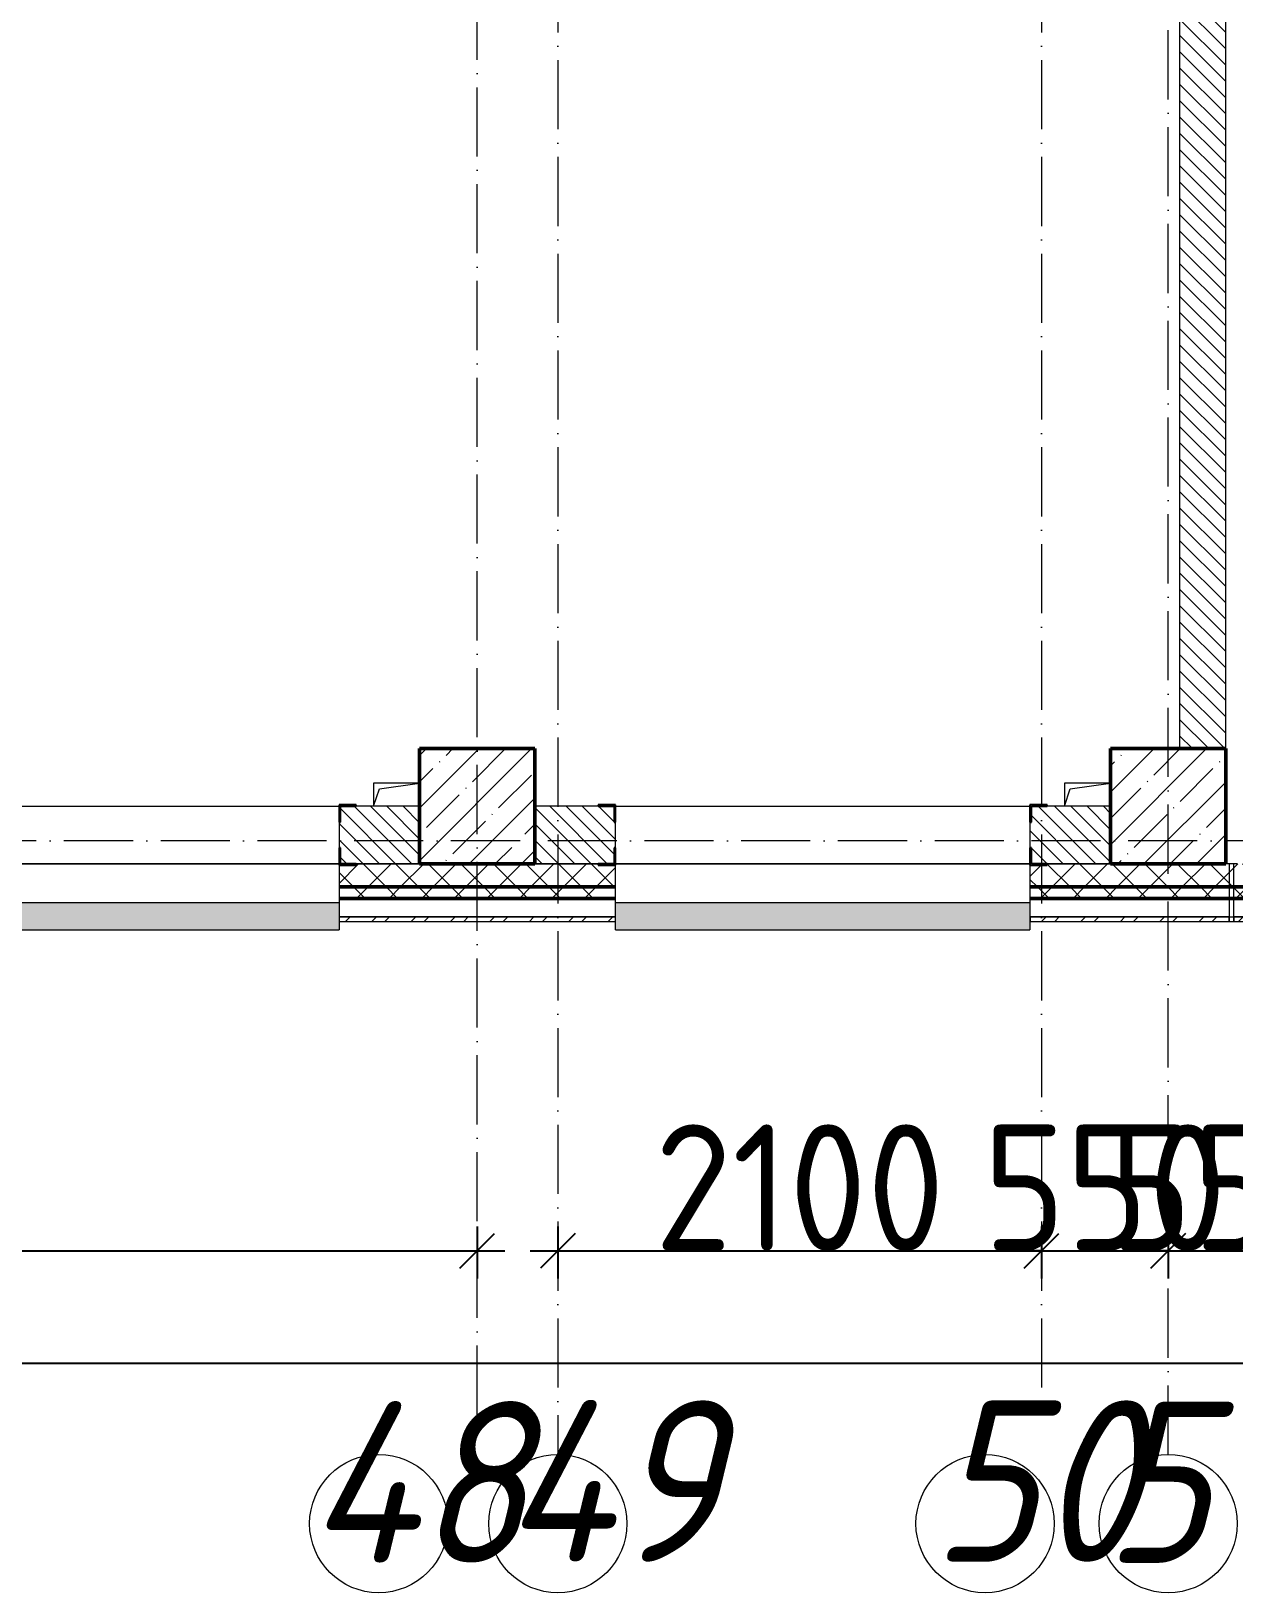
# Model space of a CAD drawing. Header units: millimetres. Extents: x -12989 to 629078, y -109036 to 555275.
# Drawn here: x 590173 to 595395, y -95598 to -88821 of the extents above; entities that cross this region are included whole.
import ezdxf

# ---------------------------------------------------------------- set-up
doc = ezdxf.new("R2010")
doc.units = ezdxf.units.MM
doc.linetypes.add('50_200_ШТРИХ_1Т_ш5_п1_п1_', pattern=[700, 500, -100, 0, -100])
for name, color, linetype, lineweight in [('A-____-____-DIMS', 7, 'Continuous', 9), ('A-GENM-____-MCUT', 7, 'Continuous', 25), ('A-GENM-____-OTLN', 7, 'Continuous', 9), ('A-GENM-____-OTLN-1', 7, 'Continuous', 25), ('A-GLAZ-____-OTLN', 7, 'Continuous', 9), ('A-WALL-____-MCUT-2', 7, 'Continuous', 50), ('A-WALL-____-MCUT-3', 7, 'Continuous', 9), ('A-WALL-____-OTLN', 7, 'Continuous', 9), ('A-WALL-____-PATT-1', 7, 'Continuous', 9), ('A-WALL-FNSH-MCUT-1', 7, 'Continuous', 9), ('S-COLS-____-MCUT', 7, 'Continuous', 50), ('S-COLS-____-OTLN', 7, 'Continuous', 9), ('S-GRID-____-IDEN', 7, 'Continuous', 9), ('S-GRID-____-OTLN-1', 7, '50_200_ШТРИХ_1Т_ш5_п1_п1_', 9)]:
    doc.layers.add(name, color=color, linetype=linetype, lineweight=lineweight)
doc.layers.add('A-GLAZ-____-OTLN-1', color=7, linetype='Continuous', lineweight=9, true_color=0xc0c0c0)
doc.styles.add('ISOCPEUR_I', font='isocpeui.ttf', dxfattribs={"width": 0.9, "height": 2.5})
doc.styles.add('ISOCPEUR_I_9', font='isocpeui.ttf', dxfattribs={"width": 0.9, "height": 250})
doc.styles.add('СПДС', font='isocpeur.ttf', dxfattribs={"width": 0.9})
doc.dimstyles.new('ISO-2_5_0_9К_БОЛЬШОЙ_ОСИ', dxfattribs={"dimscale": 304.8, "dimtxt": 248.995294, "dimasz": 0.492126, "dimexe": 0.393701, "dimexo": 0, "dimgap": 0, "dimtad": 1, "dimdec": 0, "dimzin": 0, "dimdsep": 46, "dimtxsty": 'ISOCPEUR_I_9', "dimblk1": 'OBLIQUE', "dimblk2": 'OBLIQUE', "dimsah": 1, "dimcen": 0.09, "dimdle": 0.393701, "dimazin": 0, "dimtfac": 1, "dimtdec": 4, "dimtix": 1, "dimtmove": 0, "dimatfit": 3, "dimfxl": 1, "dimtvp": 1, "dimtolj": 1, "dimtzin": 0, "dimarcsym": 2})
pattern_1 = [(135, (523510.01, -90515.614), (-35.35534, -35.35534), [])]
pattern_2 = [(45, (523510.01, -90515.61), (-70.71068, 70.71068), []), (135, (523510.01, -90515.61), (-70.71068, -70.71068), [])]
pattern_3 = [(45, (523510.01, -90515.61), (-85.53659, 85.53659), []), (45, (523567.03, -90515.61), (-85.53659, 85.53659), [])]

# ---------------------------------------------------------------- blocks, each defined once
blk = doc.blocks.new('BSC_Колонна _Прямоугольная - 500х500-V58-АР1_План отверстий 3 этажа в осях 1-64_А-ГГ')
at = {"layer": 'S-COLS-____-OTLN'}
h = blk.add_hatch(dxfattribs=at)
h.set_pattern_fill('FP_95', color=256, style=0, pattern_type=2)
h.set_pattern_definition([(45, (-71600, 1668.96), (-114.04925, 114.04925), []), (45, (-71485.95, 1668.96), (-114.04925, 114.04925), [201.613, -40.323, 3.353, -36.97])])
h.paths.add_polyline_path([(-250, -250), (250, -250), (250, 250), (-250, 250)], flags=0)
at = {"layer": 'S-COLS-____-MCUT'}
for p, q in [((250, 250), (-250, 250)), ((-250, 250), (-250, -250)), ((250, -250), (250, 250)), ((-250, -250), (250, -250))]:
    blk.add_line(p, q, dxfattribs=at)
blk = doc.blocks.new('BSC_Колонна _Прямоугольная - 500х500-V60-АР1_План отверстий 3 этажа в осях 1-64_А-ГГ')
at = {"layer": 'S-COLS-____-OTLN'}
h = blk.add_hatch(dxfattribs=at)
h.set_pattern_fill('FP_97', color=256, style=0, pattern_type=2)
h.set_pattern_definition([(45, (-68600, 1668.96), (-114.04925, 114.04925), []), (45, (-68485.95, 1668.96), (-114.04925, 114.04925), [201.613, -40.323, 3.353, -36.97])])
h.paths.add_polyline_path([(-250, -250), (250, -250), (250, 250), (-250, 250)], flags=0)
at = {"layer": 'S-COLS-____-MCUT'}
for p, q in [((250, 250), (-250, 250)), ((-250, 250), (-250, -250)), ((250, -250), (250, 250)), ((-250, -250), (250, -250))]:
    blk.add_line(p, q, dxfattribs=at)
blk = doc.blocks.new('Фахверк_СКБ_Уголок - 250_2700-27497298-АР1_План отверстий 3 этажа в осях 1-64_А-ГГ')
at = {"layer": 'A-GENM-____-MCUT'}
for p, q in [((200, 181), (125, 181)), ((125, 181), (125, 106)), ((131, 106), (131, 175)), ((131, 175), (200, 175)), ((200, 175), (200, 181)), ((125, 106), (131, 106)), ((131, -6), (125, -6)), ((125, -6), (125, -81)), ((131, -75), (131, -6)), ((125, -81), (200, -81)), ((200, -75), (131, -75)), ((200, -81), (200, -75))]:
    blk.add_line(p, q, dxfattribs=at)
blk = doc.blocks.new('AR_Отверстие прямоугольное _в плите_ - AR_Отверстие прямоугольное _в плите_-V177-АР1_План отверстий 3 этажа в осях 1-64_А-ГГ')
at = {"layer": 'A-GENM-____-OTLN'}
for p, q in [((100, 50), (-100, 50)), ((-100, 50), (-100, -50)), ((-100, -50), (-75, 25)), ((-75, 25), (100, 50))]:
    blk.add_line(p, q, dxfattribs=at)
blk = doc.blocks.new('Отлив_СКБ - Отлив витража_120_НВФ-31885687-АР1_План отверстий 3 этажа в осях 1-64_А-ГГ')
at = {"layer": 'A-GLAZ-____-OTLN-1'}
for points in [[(0, 0), (0, -2), (1800, -2), (1800, 0), (534.2, 0)], [(0, -2), (0, -120), (1800, -120), (1800, -2), (534.2, -2)]]:
    blk.add_hatch(color=256, dxfattribs=at).paths.add_polyline_path(points, flags=0)
at = {"layer": 'A-GLAZ-____-OTLN'}
for p, q in [((0, 0), (1800, 0)), ((1800, -2), (0, -2)), ((0, -120), (0, -83)), ((0, -120), (1800, -120)), ((1800, -83), (1800, -120))]:
    blk.add_line(p, q, dxfattribs=at)
blk = doc.blocks.new('Отлив_СКБ - Отлив витража_120_НВФ-V214-АР1_План отверстий 3 этажа в осях 1-64_А-ГГ')
at = {"layer": 'A-GLAZ-____-OTLN-1'}
for points in [[(0, -2), (1800, -2), (1800, 0), (0, 0)], [(730.8, -120), (1800, -120), (1800, -2), (0, -2), (0, -120)]]:
    blk.add_hatch(color=256, dxfattribs=at).paths.add_polyline_path(points, flags=0)
at = {"layer": 'A-GLAZ-____-OTLN'}
for p, q in [((0, 0), (1800, 0)), ((1800, -2), (0, -2)), ((1800, -63), (1800, -120)), ((0, -120), (0, -83)), ((0, -120), (1800, -120))]:
    blk.add_line(p, q, dxfattribs=at)
blk = doc.blocks.new('Стены 8 - Стены 4-31196234-АР1_План отверстий 3 этажа в осях 1-64_А-ГГ')
at = {"layer": 'A-WALL-____-MCUT-3'}
for p, q in [((-1798.5, 41030.2), (-1798.5, 41010.2)), ((-1548.5, 41030.2), (-1798.5, 41030.2)), ((-1798.5, 41010.2), (-1548.5, 41010.2)), ((-1548.5, 41010.2), (-1548.5, 41030.2))]:
    blk.add_line(p, q, dxfattribs=at)
blk = doc.blocks.new('Ось сетки - Круг_Ø6_00__ISO-2_5_0_9K_-25732049-АР1_План отверстий 3 этажа в осях 1-64_А-ГГ')
at = {"layer": 'S-GRID-____-IDEN'}
blk.add_circle((0, 0), 3, dxfattribs=at)
blk = doc.blocks.new('_Oblique')
at = {"color": 0, "linetype": 'ByBlock', "lineweight": -2}
blk.add_line((-0.5, -0.5), (0.5, 0.5), dxfattribs=at)
blk = doc.blocks.new('*D2924')
at = {"layer": 'A-____-____-DIMS', "color": 0, "lineweight": -2, "transparency": 16777216}
for p, q in [((346370.7, -90355.9), (346370.7, -90582)), ((352370.7, -90355.9), (352370.7, -90582)), ((346250.7, -90462), (352490.7, -90462))]:
    blk.add_line(p, q, dxfattribs=at)
at = {"layer": 'Defpoints', "color": 0, "transparency": 16777216}
for p in [(346370.7, -90355.9), (352370.7, -90355.9), (352370.7, -90462)]:
    blk.add_point(p, dxfattribs=at)
at = {"layer": 'A-____-____-DIMS', "color": 0, "lineweight": -2, "transparency": 16777216, "xscale": 150, "yscale": 150, "zscale": 150, "rotation": 180}
blk.add_blockref('_Oblique', (346370.7, -90462), dxfattribs=at)
at = {"layer": 'A-____-____-DIMS', "color": 0, "lineweight": -2, "transparency": 16777216, "xscale": 150, "yscale": 150, "zscale": 150}
blk.add_blockref('_Oblique', (352370.7, -90462), dxfattribs=at)
at = {"layer": 'A-____-____-DIMS', "color": 0, "transparency": 16777216, "insert": (349370.7, -90187.7), "char_height": 548.64, "attachment_point": 5, "style": 'СПДС'}
blk.add_mtext('\\A1;6000', dxfattribs=at)
blk = doc.blocks.new('*D2925')
at = {"layer": 'A-____-____-DIMS', "color": 0, "lineweight": -2, "transparency": 16777216}
for p, q in [((352720.7, -90355.9), (352720.7, -90582)), ((354820.7, -90355.9), (354820.7, -90582)), ((352600.7, -90462), (354940.7, -90462))]:
    blk.add_line(p, q, dxfattribs=at)
at = {"layer": 'Defpoints', "color": 0, "transparency": 16777216}
for p in [(352720.7, -90355.9), (354820.7, -90355.9), (354820.7, -90462)]:
    blk.add_point(p, dxfattribs=at)
at = {"layer": 'A-____-____-DIMS', "color": 0, "lineweight": -2, "transparency": 16777216, "xscale": 150, "yscale": 150, "zscale": 150, "rotation": 180}
blk.add_blockref('_Oblique', (352720.7, -90462), dxfattribs=at)
at = {"layer": 'A-____-____-DIMS', "color": 0, "lineweight": -2, "transparency": 16777216, "xscale": 150, "yscale": 150, "zscale": 150}
blk.add_blockref('_Oblique', (354820.7, -90462), dxfattribs=at)
at = {"layer": 'A-____-____-DIMS', "color": 0, "transparency": 16777216, "insert": (353770.7, -90187.7), "char_height": 548.64, "attachment_point": 5, "style": 'СПДС'}
blk.add_mtext('\\A1;2100', dxfattribs=at)
blk = doc.blocks.new('*D2926')
at = {"layer": 'A-____-____-DIMS', "color": 0, "lineweight": -2, "transparency": 16777216}
for p, q in [((354820.7, -90355.9), (354820.7, -90582)), ((355370.7, -90355.9), (355370.7, -90582)), ((354820.7, -90462), (354670.7, -90462)), ((354820.7, -90462), (355370.7, -90462)), ((355370.7, -90462), (355520.7, -90462))]:
    blk.add_line(p, q, dxfattribs=at)
at = {"layer": 'Defpoints', "color": 0, "transparency": 16777216}
for p in [(354820.7, -90355.9), (355370.7, -90355.9), (355370.7, -90462)]:
    blk.add_point(p, dxfattribs=at)
at = {"layer": 'A-____-____-DIMS', "color": 0, "lineweight": -2, "transparency": 16777216, "xscale": 150, "yscale": 150, "zscale": 150}
blk.add_blockref('_Oblique', (354820.7, -90462), dxfattribs=at)
at = {"layer": 'A-____-____-DIMS', "color": 0, "lineweight": -2, "transparency": 16777216, "xscale": 150, "yscale": 150, "zscale": 150, "rotation": 180}
blk.add_blockref('_Oblique', (355370.7, -90462), dxfattribs=at)
at = {"layer": 'A-____-____-DIMS', "color": 0, "transparency": 16777216, "insert": (355095.7, -90187.7), "char_height": 548.64, "attachment_point": 5, "style": 'СПДС'}
blk.add_mtext('\\A1;550', dxfattribs=at)
blk = doc.blocks.new('*D2927')
at = {"layer": 'A-____-____-DIMS', "color": 0, "lineweight": -2, "transparency": 16777216}
for p, q in [((355370.7, -90355.9), (355370.7, -90582)), ((355920.7, -90355.9), (355920.7, -90582)), ((355370.7, -90462), (355220.7, -90462)), ((355370.7, -90462), (355920.7, -90462)), ((355920.7, -90462), (356070.7, -90462))]:
    blk.add_line(p, q, dxfattribs=at)
at = {"layer": 'Defpoints', "color": 0, "transparency": 16777216}
for p in [(355370.7, -90355.9), (355920.7, -90355.9), (355920.7, -90462)]:
    blk.add_point(p, dxfattribs=at)
at = {"layer": 'A-____-____-DIMS', "color": 0, "lineweight": -2, "transparency": 16777216, "xscale": 150, "yscale": 150, "zscale": 150}
blk.add_blockref('_Oblique', (355370.7, -90462), dxfattribs=at)
at = {"layer": 'A-____-____-DIMS', "color": 0, "lineweight": -2, "transparency": 16777216, "xscale": 150, "yscale": 150, "zscale": 150, "rotation": 180}
blk.add_blockref('_Oblique', (355920.7, -90462), dxfattribs=at)
at = {"layer": 'A-____-____-DIMS', "color": 0, "transparency": 16777216, "insert": (355645.7, -90187.7), "char_height": 548.64, "attachment_point": 5, "style": 'СПДС'}
blk.add_mtext('\\A1;550', dxfattribs=at)
blk = doc.blocks.new('*D2935')
at = {"layer": 'A-____-____-DIMS', "color": 0, "lineweight": -2, "transparency": 16777216}
for p, q in [((281420.7, -90844.1), (281420.7, -91070.2)), ((384920.7, -90844.1), (384920.7, -91070.2)), ((281300.7, -90950.2), (385040.7, -90950.2))]:
    blk.add_line(p, q, dxfattribs=at)
at = {"layer": 'Defpoints', "color": 0, "transparency": 16777216}
for p in [(281420.7, -90844.1), (384920.7, -90844.1), (384920.7, -90950.2)]:
    blk.add_point(p, dxfattribs=at)
at = {"layer": 'A-____-____-DIMS', "color": 0, "lineweight": -2, "transparency": 16777216, "xscale": 150, "yscale": 150, "zscale": 150, "rotation": 180}
blk.add_blockref('_Oblique', (281420.7, -90950.2), dxfattribs=at)
at = {"layer": 'A-____-____-DIMS', "color": 0, "lineweight": -2, "transparency": 16777216, "xscale": 150, "yscale": 150, "zscale": 150}
blk.add_blockref('_Oblique', (384920.7, -90950.2), dxfattribs=at)
at = {"layer": 'A-____-____-DIMS', "color": 0, "transparency": 16777216, "insert": (333170.7, -90675.9), "char_height": 548.64, "attachment_point": 5, "style": 'СПДС'}
blk.add_mtext('\\A1;103500', dxfattribs=at)
blk = doc.blocks.new('3эт')
at = {"layer": 'S-GRID-____-OTLN-1', "color": 251, "ltscale": 0.6, "true_color": 0x636466}
for p, q in [((352720.7, -36982.5), (352720.7, -91346.1)), ((354820.7, -36982.5), (354820.7, -91173.5)), ((352370.7, -91173.5), (352370.7, -76712.9)), ((355370.7, -91346.1), (355370.7, -76712.9)), ((387845.1, -88682.4), (279101.9, -88682.4))]:
    blk.add_line(p, q, dxfattribs=at)
at = {"layer": 'S-GRID-____-IDEN', "char_height": 700, "attachment_point": 1, "style": 'ISOCPEUR_I'}
for s, insert, width in [('48', (351631.8, -91116.3), 425.696), ('49', (352480.1, -91111.1), 425.696), ('50', (354344, -91111.1), 404.05), ('51', (355092.4, -91116.3), 346.329)]:
    blk.add_mtext(s, dxfattribs=dict(at, insert=insert, width=width))
at = {"layer": 'A-____-____-DIMS'}
for base, p1, p2, override, picture, middle in [((352370.7, -90462), (346370.7, -90355.9), (352370.7, -90355.9), {"dimtxt": 1.8, "dimpost": '<>', "dimtxsty": 'СПДС', "dimfxl": 6000}, '*D2924', (349370.7, -90187.7)), ((354820.7, -90462), (352720.7, -90355.9), (354820.7, -90355.9), {"dimtxt": 1.8, "dimpost": '<>', "dimtxsty": 'СПДС', "dimfxl": 2100}, '*D2925', (353770.7, -90187.7)), ((355370.7, -90462), (354820.7, -90355.9), (355370.7, -90355.9), {"dimtxt": 1.8, "dimpost": '<>', "dimtxsty": 'СПДС', "dimfxl": 550}, '*D2926', (355095.7, -90187.7)), ((355920.7, -90462), (355370.7, -90355.9), (355920.7, -90355.9), {"dimtxt": 1.8, "dimpost": '<>', "dimtxsty": 'СПДС', "dimfxl": 550}, '*D2927', (355645.7, -90187.7)), ((384920.7, -90950.2), (281420.7, -90844.1), (384920.7, -90844.1), {"dimtxt": 1.8, "dimpost": '<>', "dimtxsty": 'СПДС', "dimfxl": 103500}, '*D2935', (333170.7, -90675.9))]:
    dim = blk.add_linear_dim(base=base, p1=p1, p2=p2, dimstyle='ISO-2_5_0_9К_БОЛЬШОЙ_ОСИ', override=override, dxfattribs=at)
    dim.commit()
    dim.dimension.update_dxf_attribs({"geometry": picture, "text_midpoint": middle})

msp = doc.modelspace()

# ---------------------------------------------------------------- hatches: boundary and pattern name
at = {"layer": 'A-WALL-____-PATT-1'}
h = msp.add_hatch(dxfattribs=at)
h.set_pattern_fill('FP_6', color=256, style=0, pattern_type=2)
h.set_pattern_definition(pattern_1)
h.paths.add_polyline_path([(595360.0077, -91934.5723), (595360.0077, -84934.5723), (595160.0077, -84934.5723), (595160.0077, -91934.5723)], flags=0)
h = msp.add_hatch(dxfattribs=at)
h.set_pattern_fill('FP_6', color=256, style=0, pattern_type=2)
h.set_pattern_definition(pattern_1)
h.paths.add_polyline_path([(591543.7058, -92434.5723), (591860.0077, -92434.5723), (591860.0077, -92184.5723), (591516.0077, -92184.5723), (591516.0077, -92253.5723), (591510.0077, -92253.5723), (591510.0077, -92365.5723), (591516.0077, -92365.5723), (591516.0077, -92434.5723)], flags=0)
h.paths.add_polyline_path([(589710.0077, -92434.5723), (589710.0077, -92184.5723), (588516.0077, -92184.5723), (588516.0077, -92253.5723), (588510.0077, -92253.5723), (588510.0077, -92365.5723), (588516.0077, -92365.5723), (588516.0077, -92434.5723), (588766.0077, -92434.5723)], flags=0)
h.paths.add_polyline_path([(586635.0077, -92434.5723), (586704.0077, -92434.5723), (586704.0077, -92365.5723), (586710.0077, -92365.5723), (586710.0077, -92253.5723), (586704.0077, -92253.5723), (586704.0077, -92184.5723), (586360.0077, -92184.5723), (586360.0077, -92434.5723)], flags=0)
h = msp.add_hatch(dxfattribs=at)
h.set_pattern_fill('FP_6', color=256, style=0, pattern_type=2)
h.set_pattern_definition(pattern_1)
h.paths.add_polyline_path([(594516.0077, -92434.5723), (594860.0077, -92434.5723), (594860.0077, -92184.5723), (594516.0077, -92184.5723), (594516.0077, -92253.5723), (594510.0077, -92253.5723), (594510.0077, -92365.5723), (594516.0077, -92365.5723), (594516.0077, -92430.2866)], flags=0)
h.paths.add_polyline_path([(592427.438, -92434.5723), (592704.0077, -92434.5723), (592704.0077, -92365.5723), (592710.0077, -92365.5723), (592710.0077, -92253.5723), (592704.0077, -92253.5723), (592704.0077, -92184.5723), (592360.0077, -92184.5723), (592360.0077, -92434.5723)], flags=0)
h = msp.add_hatch(dxfattribs=at)
h.set_pattern_fill('FP_1', color=256, style=0, pattern_type=2)
h.set_pattern_definition(pattern_2)
h.paths.add_polyline_path([(624260.0077, -92534.5723), (624760.0077, -92534.5723), (624760.0077, -92434.5723), (615735.0077, -92434.5723), (615735.0077, -92440.5723), (615660.0077, -92440.5723), (615660.0077, -92534.5723), (624241.7952, -92534.5723)], flags=0)
h.paths.add_polyline_path([(612753.2773, -92534.5723), (613860.0077, -92534.5723), (613860.0077, -92440.5723), (613785.0077, -92440.5723), (613785.0077, -92434.5723), (605910.0077, -92434.5723), (605910.0077, -92534.5723), (612510.0077, -92534.5723)], flags=0)
h.paths.add_polyline_path([(604910.0077, -92534.5723), (604910.0077, -92434.5723), (603785.0077, -92434.5723), (603785.0077, -92440.5723), (603710.0077, -92440.5723), (603710.0077, -92534.5723), (604799.688, -92534.5723)], flags=0)
h.paths.add_polyline_path([(601910.0077, -92534.5723), (601910.0077, -92440.5723), (601835.0077, -92440.5723), (601835.0077, -92434.5723), (600785.0077, -92434.5723), (600785.0077, -92440.5723), (600710.0077, -92440.5723), (600710.0077, -92534.5723), (601264.7594, -92534.5723)], flags=0)
h.paths.add_polyline_path([(598910.0077, -92534.5723), (598910.0077, -92434.5723), (597785.0077, -92434.5723), (597785.0077, -92440.5723), (597710.0077, -92440.5723), (597710.0077, -92534.5723), (597785.0077, -92534.5723)], flags=0)
h.paths.add_polyline_path([(594510.0077, -92534.5723), (595910.0077, -92534.5723), (595910.0077, -92434.5723), (594585.0077, -92434.5723), (594585.0077, -92440.5723), (594510.0077, -92440.5723)], flags=0)
h.paths.add_polyline_path([(592427.438, -92534.5723), (592710.0077, -92534.5723), (592710.0077, -92440.5723), (592635.0077, -92440.5723), (592635.0077, -92434.5723), (591585.0077, -92434.5723), (591585.0077, -92440.5723), (591510.0077, -92440.5723), (591510.0077, -92534.5723), (591543.7058, -92534.5723)], flags=0)
h.paths.add_polyline_path([(589710.0077, -92534.5723), (589710.0077, -92434.5723), (588585.0077, -92434.5723), (588585.0077, -92440.5723), (588510.0077, -92440.5723), (588510.0077, -92534.5723), (588585.0077, -92534.5723)], flags=0)
h.paths.add_polyline_path([(586360.0077, -92534.5723), (586710.0077, -92534.5723), (586710.0077, -92440.5723), (586635.0077, -92440.5723), (586635.0077, -92434.5723), (585585.0077, -92434.5723), (585585.0077, -92440.5723), (585510.0077, -92440.5723), (585510.0077, -92534.5723), (586241.313, -92534.5723)], flags=0)
h.paths.add_polyline_path([(583710.0077, -92534.5723), (583710.0077, -92440.5723), (583635.0077, -92440.5723), (583635.0077, -92434.5723), (582585.0077, -92434.5723), (582585.0077, -92440.5723), (582510.0077, -92440.5723), (582510.0077, -92534.5723), (583590.1165, -92534.5723)], flags=0)
h.paths.add_polyline_path([(580710.0077, -92534.5723), (580710.0077, -92440.5723), (580635.0077, -92440.5723), (580635.0077, -92434.5723), (579585.0077, -92434.5723), (579585.0077, -92440.5723), (579510.0077, -92440.5723), (579510.0077, -92534.5723), (580055.188, -92534.5723)], flags=0)
h.paths.add_polyline_path([(576520.2594, -92534.5723), (577710.0077, -92534.5723), (577710.0077, -92440.5723), (577635.0077, -92440.5723), (577635.0077, -92434.5723), (576585.0077, -92434.5723), (576585.0077, -92440.5723), (576510.0077, -92440.5723), (576510.0077, -92534.5723), (576516.0077, -92534.5723)], flags=0)
h.paths.add_polyline_path([(573510.0077, -92534.5723), (574710.0077, -92534.5723), (574710.0077, -92440.5723), (574635.0077, -92440.5723), (574635.0077, -92434.5723), (573585.0077, -92434.5723), (573585.0077, -92440.5723), (573510.0077, -92440.5723)], flags=0)
h.paths.add_polyline_path([(568566.6701, -92534.5723), (568710.0077, -92534.5723), (568710.0077, -92440.5723), (568635.0077, -92440.5723), (568635.0077, -92434.5723), (567585.0077, -92434.5723), (567585.0077, -92440.5723), (567510.0077, -92440.5723), (567510.0077, -92534.5723), (568360.0077, -92534.5723)], flags=0)
h.paths.add_polyline_path([(565710.0077, -92534.5723), (565710.0077, -92440.5723), (565635.0077, -92440.5723), (565635.0077, -92434.5723), (564585.0077, -92434.5723), (564585.0077, -92440.5723), (564510.0077, -92440.5723), (564510.0077, -92534.5723), (565704.0077, -92534.5723)], flags=0)
h.paths.add_polyline_path([(562380.5451, -92534.5723), (562710.0077, -92534.5723), (562710.0077, -92440.5723), (562635.0077, -92439.9295), (562635.0077, -92434.5723), (561310.0077, -92434.5723), (561310.0077, -92534.5723)], flags=0)
h.paths.add_polyline_path([(558845.6165, -92534.5723), (559510.0077, -92534.5723), (559510.0077, -92440.5723), (559435.0077, -92440.5723), (559435.0077, -92434.5723), (558310.0077, -92434.5723), (558310.0077, -92534.5723)], flags=0)
h.paths.add_polyline_path([(556510.0077, -92534.5723), (556510.0077, -92440.5723), (556435.0077, -92440.5723), (556435.0077, -92434.5723), (555385.0077, -92434.5723), (555385.0077, -92440.5723), (555310.0077, -92440.5723), (555310.6879, -92534.5723), (556504.0077, -92534.5723)], flags=0)
h.paths.add_polyline_path([(553510.0077, -92534.5723), (553510.0077, -92440.5723), (553435.0077, -92440.5723), (553435.0077, -92434.5723), (552310.0077, -92434.5723), (552310.0077, -92534.5723), (552659.4915, -92534.5723)], flags=0)
h.paths.add_polyline_path([(550510.0077, -92534.5723), (550510.0077, -92440.5723), (550435.0077, -92440.5723), (550435.0077, -92434.5723), (549310.0077, -92434.5723), (549310.0077, -92534.5723), (550008.2951, -92534.5723)], flags=0)
h.paths.add_polyline_path([(547510.0077, -92534.5723), (547510.0077, -92440.5723), (547435.0077, -92440.5723), (547435.0077, -92434.5723), (546385.0077, -92434.5723), (546385.0077, -92440.5723), (546310.0077, -92440.5723), (546310.0077, -92534.5723), (546473.3665, -92534.5723)], flags=0)
h.paths.add_polyline_path([(537636.0451, -92534.5723), (538510.0077, -92534.5723), (538510.0077, -92440.5723), (538435.0077, -92440.5723), (538435.0077, -92434.5723), (537385.0077, -92434.5723), (537385.0077, -92440.5723), (537310.0077, -92440.5723), (537310.0077, -92534.5723)], flags=0)
h.paths.add_polyline_path([(535868.5808, -92534.5723), (536310.0077, -92534.5723), (536310.0077, -92440.5723), (536235.0077, -92440.5723), (536235.0077, -92434.5723), (530985.0077, -92434.5723), (530985.0077, -92440.5723), (530910.0077, -92440.5723), (530910.0077, -92534.5723), (534410.0077, -92534.5723)], flags=0)
h.paths.add_polyline_path([(528798.7236, -92534.5723), (529910.0077, -92534.5723), (529910.0077, -92440.5723), (529835.0077, -92440.5723), (529835.0077, -92434.5723), (521060.0077, -92434.5723), (521060.0077, -92534.5723), (527031.2593, -92534.5723)], flags=0)
h = msp.add_hatch(dxfattribs=at)
h.set_pattern_fill('FP_1', color=256, style=0, pattern_type=2)
h.set_pattern_definition(pattern_2)
h.paths.add_polyline_path([(624760.0077, -92584.5723), (624860.0077, -92584.5723), (624860.0077, -92534.5723), (615660.0077, -92534.5723), (615660.0077, -92584.5723), (624241.7952, -92584.5723)], flags=0)
h.paths.add_polyline_path([(612753.2773, -92584.5723), (613860.0077, -92584.5723), (613860.0077, -92534.5723), (605910.0077, -92534.5723), (605910.0077, -92584.5723), (611869.5451, -92584.5723)], flags=0)
h.paths.add_polyline_path([(604799.688, -92584.5723), (604910.0077, -92584.5723), (604910.0077, -92534.5723), (603710.0077, -92534.5723), (603710.0077, -92584.5723), (603915.9558, -92584.5723)], flags=0)
h.paths.add_polyline_path([(600710.0077, -92584.5723), (601910.0077, -92584.5723), (601910.0077, -92534.5723), (600710.0077, -92534.5723)], flags=0)
h.paths.add_polyline_path([(597729.8308, -92584.5723), (598910.0077, -92584.5723), (598910.0077, -92534.5723), (597710.0077, -92534.5723), (597710.0077, -92584.5723)], flags=0)
h.paths.add_polyline_path([(595910.0077, -92584.5723), (595910.0077, -92534.5723), (594510.0077, -92534.5723), (594510.0077, -92584.5723), (595078.6344, -92584.5723)], flags=0)
h.paths.add_polyline_path([(592710.0077, -92584.5723), (592710.0077, -92534.5723), (591510.0077, -92534.5723), (591510.0077, -92584.5723), (592427.438, -92584.5723)], flags=0)
h.paths.add_polyline_path([(589710.0077, -92584.5723), (589710.0077, -92534.5723), (588510.0077, -92534.5723), (588510.0077, -92584.5723)], flags=0)
h.paths.add_polyline_path([(586710.0077, -92584.5723), (586710.0077, -92534.5723), (585510.0077, -92534.5723), (585510.0077, -92584.5723), (586241.313, -92584.5723)], flags=0)
h.paths.add_polyline_path([(582510.0077, -92584.5723), (583710.0077, -92584.5723), (583710.0077, -92534.5723), (582510.0077, -92534.5723)], flags=0)
h.paths.add_polyline_path([(579510.0077, -92584.5723), (580710.0077, -92584.5723), (580710.0077, -92534.5723), (579510.0077, -92534.5723)], flags=0)
h.paths.add_polyline_path([(576520.2594, -92584.5723), (577710.0077, -92584.5723), (577710.0077, -92534.5723), (576510.0077, -92534.5723), (576510.0077, -92584.5723)], flags=0)
h.paths.add_polyline_path([(574710.0077, -92584.5723), (574710.0077, -92534.5723), (573510.0077, -92534.5723), (573510.0077, -92584.5723), (573869.063, -92584.5723)], flags=0)
h.paths.add_polyline_path([(568566.6701, -92584.5723), (568710.0077, -92584.5723), (568710.0077, -92534.5723), (567510.0077, -92534.5723), (567510.0077, -92584.5723), (567682.938, -92584.5723)], flags=0)
h.paths.add_polyline_path([(565710.0077, -92584.5723), (565710.0077, -92534.5723), (564510.0077, -92534.5723), (564510.0077, -92584.5723), (565031.7415, -92584.5723)], flags=0)
h.paths.add_polyline_path([(562380.5451, -92584.5723), (562710.0077, -92584.5723), (562710.0077, -92534.5723), (561310.0077, -92534.5723), (561310.0077, -92584.5723)], flags=0)
h.paths.add_polyline_path([(559510.0077, -92584.5723), (559510.0077, -92534.5723), (558310.0077, -92534.5723), (558310.0077, -92584.5723), (558845.6165, -92584.5723)], flags=0)
h.paths.add_polyline_path([(556510.0077, -92584.5723), (556510.0077, -92534.5723), (555310.0077, -92534.5723), (555310.6879, -92584.5723)], flags=0)
h.paths.add_polyline_path([(553510.0077, -92584.5723), (553510.0077, -92534.5723), (552310.0077, -92534.5723), (552310.0077, -92584.5723), (552659.4915, -92584.5723)], flags=0)
h.paths.add_polyline_path([(550510.0077, -92584.5723), (550510.0077, -92534.5723), (549310.0077, -92534.5723), (549310.0077, -92584.5723), (550008.2951, -92584.5723)], flags=0)
h.paths.add_polyline_path([(546473.3665, -92584.5723), (547510.0077, -92584.5723), (547510.0077, -92534.5723), (546310.0077, -92534.5723), (546310.0077, -92584.5723)], flags=0)
h.paths.add_polyline_path([(537310.0077, -92584.5723), (538510.0077, -92584.5723), (538510.0077, -92534.5723), (537310.0077, -92534.5723)], flags=0)
h.paths.add_polyline_path([(536310.0077, -92584.5723), (536310.0077, -92534.5723), (530910.0077, -92534.5723), (530910.0077, -92584.5723), (535868.5808, -92584.5723)], flags=0)
h.paths.add_polyline_path([(529682.4558, -92584.5723), (529910.0077, -92584.5723), (529910.0077, -92534.5723), (520960.0077, -92534.5723), (520960.0077, -92584.5723), (528798.7236, -92584.5723)], flags=0)
h = msp.add_hatch(dxfattribs=at)
h.set_pattern_fill('FP_3', color=256, style=0, pattern_type=2)
h.set_pattern_definition(pattern_3)
h.paths.add_polyline_path([(595078.6344, -92684.5723), (595375.0077, -92684.5723), (595375.0077, -92664.5723), (594511.0077, -92664.5723), (594511.0077, -92684.5723)], flags=0)
h.paths.add_polyline_path([(592710.0077, -92684.5723), (592710.0077, -92664.5723), (591510.0077, -92664.5723), (591510.0077, -92684.5723), (592427.438, -92684.5723)], flags=0)
h.paths.add_polyline_path([(589710.0077, -92684.5723), (589710.0077, -92664.5723), (588510.0077, -92664.5723), (588510.0077, -92684.5723)], flags=0)
h.paths.add_polyline_path([(586241.313, -92684.5723), (586710.0077, -92684.5723), (586710.0077, -92664.5723), (585511.0077, -92664.5723), (585511.0077, -92684.5723)], flags=0)
h.paths.add_polyline_path([(582510.0077, -92684.5723), (583710.0077, -92684.5723), (583710.0077, -92664.5723), (582510.0077, -92664.5723)], flags=0)
h.paths.add_polyline_path([(580055.188, -92684.5723), (580710.0077, -92684.5723), (580710.0077, -92664.5723), (579511.0077, -92664.5723), (579511.0077, -92684.5723)], flags=0)
h.paths.add_polyline_path([(577710.0077, -92684.5723), (577710.0077, -92664.5723), (576510.0077, -92664.5723), (576510.0077, -92684.5723), (577403.9915, -92684.5723)], flags=0)
h.paths.add_polyline_path([(574710.0077, -92684.5723), (574710.0077, -92664.5723), (573510.0077, -92664.5723), (573510.0077, -92684.5723), (573869.063, -92684.5723)], flags=0)
h.paths.add_polyline_path([(568566.6701, -92684.5723), (568710.0077, -92684.5723), (568710.0077, -92664.5723), (567510.0077, -92664.5723), (567510.0077, -92684.5723), (567682.938, -92684.5723)], flags=0)
h.paths.add_polyline_path([(564510.0077, -92684.5723), (565710.0077, -92684.5723), (565710.0077, -92664.5723), (564510.0077, -92664.5723)], flags=0)
h.paths.add_polyline_path([(561845.0077, -92684.5723), (562710.0077, -92684.5723), (562710.0077, -92664.5723), (561845.0077, -92664.5723)], flags=0)
h = msp.add_hatch(dxfattribs=at)
h.set_pattern_fill('FP_3', color=256, style=0, pattern_type=2)
h.set_pattern_definition(pattern_3)
h.paths.add_polyline_path([(624990.0077, -92684.5723), (624990.0077, -92664.5723), (615660.0077, -92664.5723), (615660.0077, -92684.5723), (624241.7952, -92684.5723)], flags=0)
h.paths.add_polyline_path([(612753.2773, -92684.5723), (613860.0077, -92684.5723), (613860.0077, -92664.5723), (605910.0077, -92664.5723), (605910.0077, -92684.5723), (611869.5451, -92684.5723)], flags=0)
h.paths.add_polyline_path([(603915.9558, -92684.5723), (604910.0077, -92684.5723), (604910.0077, -92664.5723), (603710.0077, -92664.5723), (603710.0077, -92684.5723)], flags=0)
h.paths.add_polyline_path([(601910.0077, -92684.5723), (601910.0077, -92664.5723), (600711.0077, -92664.5723), (600711.0077, -92684.5723), (601264.7594, -92684.5723)], flags=0)
h.paths.add_polyline_path([(597729.8308, -92684.5723), (598910.0077, -92684.5723), (598910.0077, -92664.5723), (597710.0077, -92664.5723), (597710.0077, -92684.5723)], flags=0)
h.paths.add_polyline_path([(595395.0077, -92684.5723), (595910.0077, -92684.5723), (595910.0077, -92664.5723), (595395.0077, -92664.5723)], flags=0)

# ---------------------------------------------------------------- linework, layer by layer
at = {"layer": 'A-WALL-____-MCUT-2'}
for p, q in [((591510.0077, -92534.5723), (592710.0077, -92534.5723)), ((594510.0077, -92534.5723), (595910.0077, -92534.5723)), ((591510.0077, -92584.5723), (592710.0077, -92584.5723)), ((594510.0077, -92584.5723), (595910.0077, -92584.5723))]:
    msp.add_line(p, q, dxfattribs=at)
at = {"layer": 'A-WALL-____-MCUT-3'}
for p, q in [((595160.0077, -84934.5723), (595160.0077, -91934.5723)), ((595360.0077, -91934.5723), (595360.0077, -84934.5723)), ((591860.0077, -92184.5723), (591585.0077, -92184.5723)), ((592635.0077, -92184.5723), (592360.0077, -92184.5723)), ((594860.0077, -92184.5723), (594585.0077, -92184.5723)), ((591510.0077, -92253.5723), (591510.0077, -92365.5723)), ((592710.0077, -92365.5723), (592710.0077, -92253.5723)), ((594510.0077, -92253.5723), (594510.0077, -92365.5723)), ((591510.0077, -92440.5723), (591510.0077, -92664.5723)), ((591860.0077, -92434.5723), (591585.0077, -92434.5723)), ((591585.0077, -92434.5723), (591860.0077, -92434.5723)), ((592635.0077, -92434.5723), (592360.0077, -92434.5723)), ((592360.0077, -92434.5723), (592635.0077, -92434.5723)), ((592710.0077, -92664.5723), (592710.0077, -92440.5723)), ((594510.0077, -92440.5723), (594510.0077, -92664.5723)), ((594860.0077, -92434.5723), (594585.0077, -92434.5723)), ((594585.0077, -92434.5723), (594860.0077, -92434.5723)), ((595410.0077, -92434.5723), (595360.0077, -92434.5723)), ((591510.0077, -92664.5723), (592710.0077, -92664.5723)), ((594510.0077, -92664.5723), (595910.0077, -92664.5723))]:
    msp.add_line(p, q, dxfattribs=at)
at = {"layer": 'A-WALL-____-OTLN'}
for p, q in [((589710.0077, -92184.5723), (591510.0077, -92184.5723)), ((592710.0077, -92184.5723), (594510.0077, -92184.5723)), ((589710.0077, -92434.5723), (591510.0077, -92434.5723)), ((591510.0077, -92434.5723), (589710.0077, -92434.5723)), ((592710.0077, -92434.5723), (594510.0077, -92434.5723)), ((594510.0077, -92434.5723), (592710.0077, -92434.5723))]:
    msp.add_line(p, q, dxfattribs=at)
at = {"layer": 'A-WALL-FNSH-MCUT-1'}
for p, q in [((592710.0077, -92664.5723), (591510.0077, -92664.5723)), ((591510.0077, -92664.5723), (591510.0077, -92684.5723)), ((591510.0077, -92684.5723), (592710.0077, -92684.5723)), ((592710.0077, -92684.5723), (592710.0077, -92664.5723)), ((595375.0077, -92664.5723), (594511.0077, -92664.5723)), ((594511.0077, -92664.5723), (594511.0077, -92684.5723)), ((594511.0077, -92684.5723), (595375.0077, -92684.5723)), ((595375.0077, -92684.5723), (595375.0077, -92664.5723)), ((595910.0077, -92664.5723), (595395.0077, -92664.5723)), ((595395.0077, -92664.5723), (595395.0077, -92684.5723)), ((595395.0077, -92684.5723), (595910.0077, -92684.5723))]:
    msp.add_line(p, q, dxfattribs=at)

# ---------------------------------------------------------------- block references
msp.add_blockref('3эт', (239739.3002, -3652.1582))
at = {"layer": 'A-GENM-____-OTLN'}
for p in [(591760.0077, -92134.5723), (594760.0077, -92134.5723)]:
    msp.add_blockref('AR_Отверстие прямоугольное _в плите_ - AR_Отверстие прямоугольное _в плите_-V177-АР1_План отверстий 3 этажа в осях 1-64_А-ГГ', p, dxfattribs=at)
at = {"layer": 'A-GENM-____-OTLN-1'}
for p in [(591385.0077, -92359.5723), (594385.0077, -92359.5723)]:
    msp.add_blockref('Фахверк_СКБ_Уголок - 250_2700-27497298-АР1_План отверстий 3 этажа в осях 1-64_А-ГГ', p, dxfattribs=at)
at = {"layer": 'A-GENM-____-OTLN-1', "rotation": 180}
msp.add_blockref('Фахверк_СКБ_Уголок - 250_2700-27497298-АР1_План отверстий 3 этажа в осях 1-64_А-ГГ', (592835.0077, -92259.5723), dxfattribs=at)
at = {"layer": 'A-GLAZ-____-OTLN'}
for name, p in [('Отлив_СКБ - Отлив витража_120_НВФ-31885687-АР1_План отверстий 3 этажа в осях 1-64_А-ГГ', (589710.0077, -92601.5723)), ('Отлив_СКБ - Отлив витража_120_НВФ-V214-АР1_План отверстий 3 этажа в осях 1-64_А-ГГ', (592710.0077, -92601.5723))]:
    msp.add_blockref(name, p, dxfattribs=at)
at = {"layer": 'A-WALL-____-OTLN', "rotation": 89.9999999999999}
msp.add_blockref('Стены 8 - Стены 4-31196234-АР1_План отверстий 3 этажа в осях 1-64_А-ГГ', (636405.2497, -90886.0605), dxfattribs=at)
at = {"layer": 'S-COLS-____-OTLN'}
for name, p in [('BSC_Колонна _Прямоугольная - 500х500-V60-АР1_План отверстий 3 этажа в осях 1-64_А-ГГ', (592110.0077, -92184.5723)), ('BSC_Колонна _Прямоугольная - 500х500-V58-АР1_План отверстий 3 этажа в осях 1-64_А-ГГ', (595110.0077, -92184.5723))]:
    msp.add_blockref(name, p, dxfattribs=at)
at = {"layer": 'S-GRID-____-IDEN', "xscale": 99.99999999999993, "yscale": 99.99999999999993, "zscale": 99.99999999999993}
for p in [(591682.2936, -95298.2206), (595110.0077, -95298.2206)]:
    msp.add_blockref('Ось сетки - Круг_Ø6_00__ISO-2_5_0_9K_-25732049-АР1_План отверстий 3 этажа в осях 1-64_А-ГГ', p, dxfattribs=at)
at = {"layer": 'S-GRID-____-IDEN', "xscale": 99.99999999999993, "yscale": 99.99999999999993, "zscale": 99.99999999999993, "rotation": 180}
for p in [(592460.0077, -95298.2206), (594314.914, -95298.2206)]:
    msp.add_blockref('Ось сетки - Круг_Ø6_00__ISO-2_5_0_9K_-25732049-АР1_План отверстий 3 этажа в осях 1-64_А-ГГ', p, dxfattribs=at)

doc.saveas('drawing.dxf')
